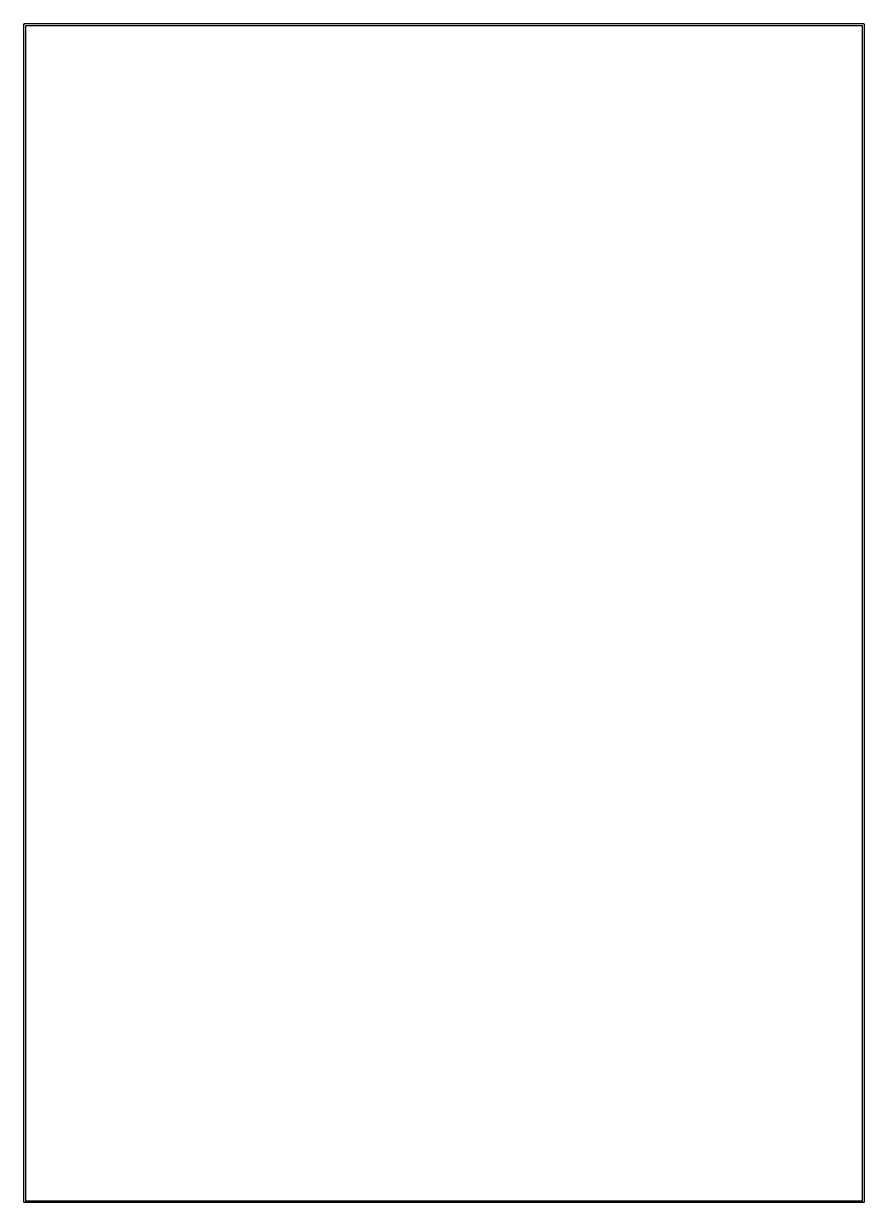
# Model space of a CAD drawing. Extents: x 110 to 183, y -56 to 45.
import ezdxf

# ---------------------------------------------------------------- set-up
doc = ezdxf.new("R2010")
doc.units = 0
doc.header["$MEASUREMENT"] = 0
doc.layers.add('BLACK', color=7, linetype='CONTINUOUS')

msp = doc.modelspace()

# ---------------------------------------------------------------- linework, layer by layer
at = {"layer": 'BLACK', "linetype": 'Continuous'}
for p, q in [((110.45, 45.23), (110.46, 45.26)), ((110.45, 45.19), (110.45, 45.23)), ((110.46, 45.16), (110.45, 45.19)), ((110.46, 45.26), (110.48, 45.29)), ((110.48, 45.14), (110.46, 45.16)), ((110.48, 45.29), (110.52, 45.3)), ((110.48, -56.4), (110.48, 45.14)), ((110.52, 45.3), (110.54, 45.31)), ((110.54, 45.31), (182.95, 45.31)), ((182.87, 45.11), (110.63, 45.11)), ((110.63, 45.11), (110.63, -56.32)), ((182.87, -56.32), (182.87, 45.11)), ((182.95, 45.31), (182.98, 45.3)), ((182.98, 45.3), (183.01, 45.29)), ((183.01, 45.29), (183.03, 45.26)), ((183.03, 45.16), (183.02, 45.14)), ((183.02, 45.14), (183.02, -56.4)), ((183.03, 45.26), (183.04, 45.23)), ((183.04, 45.19), (183.03, 45.16)), ((183.04, 45.23), (183.04, 45.19)), ((110.48, -56.41), (110.48, -56.4)), ((110.48, -56.4), (110.48, -56.4)), ((110.48, -56.4), (110.48, -56.4)), ((110.48, -56.42), (110.48, -56.41)), ((110.48, -56.43), (110.48, -56.42)), ((110.48, -56.42), (110.48, -56.42)), ((110.49, -56.43), (110.48, -56.43)), ((110.49, -56.44), (110.49, -56.43)), ((110.5, -56.44), (110.49, -56.44)), ((110.5, -56.45), (110.5, -56.44)), ((110.51, -56.45), (110.5, -56.45)), ((110.51, -56.46), (110.51, -56.45)), ((110.52, -56.46), (110.51, -56.46)), ((110.53, -56.46), (110.52, -56.46)), ((110.52, -56.46), (110.52, -56.46)), ((110.54, -56.47), (110.53, -56.46)), ((182.95, -56.47), (110.54, -56.47)), ((110.54, -56.47), (110.54, -56.47)), ((110.63, -56.32), (182.87, -56.32)), ((182.96, -56.46), (182.95, -56.47)), ((182.95, -56.47), (182.95, -56.47)), ((182.95, -56.47), (182.95, -56.47)), ((182.97, -56.46), (182.96, -56.46)), ((182.98, -56.46), (182.97, -56.46)), ((182.97, -56.46), (182.97, -56.46)), ((182.99, -56.45), (182.98, -56.45)), ((182.98, -56.45), (182.98, -56.46)), ((183, -56.44), (182.99, -56.44)), ((182.99, -56.44), (182.99, -56.45)), ((183.01, -56.43), (183, -56.43)), ((183, -56.43), (183, -56.44)), ((183.02, -56.4), (183.01, -56.41)), ((183.01, -56.41), (183.01, -56.42)), ((183.01, -56.42), (183.01, -56.42)), ((183.01, -56.42), (183.01, -56.43)), ((183.02, -56.4), (183.02, -56.4)), ((183.02, -56.4), (183.02, -56.4))]:
    msp.add_line(p, q, dxfattribs=at)

doc.saveas('drawing.dxf')
